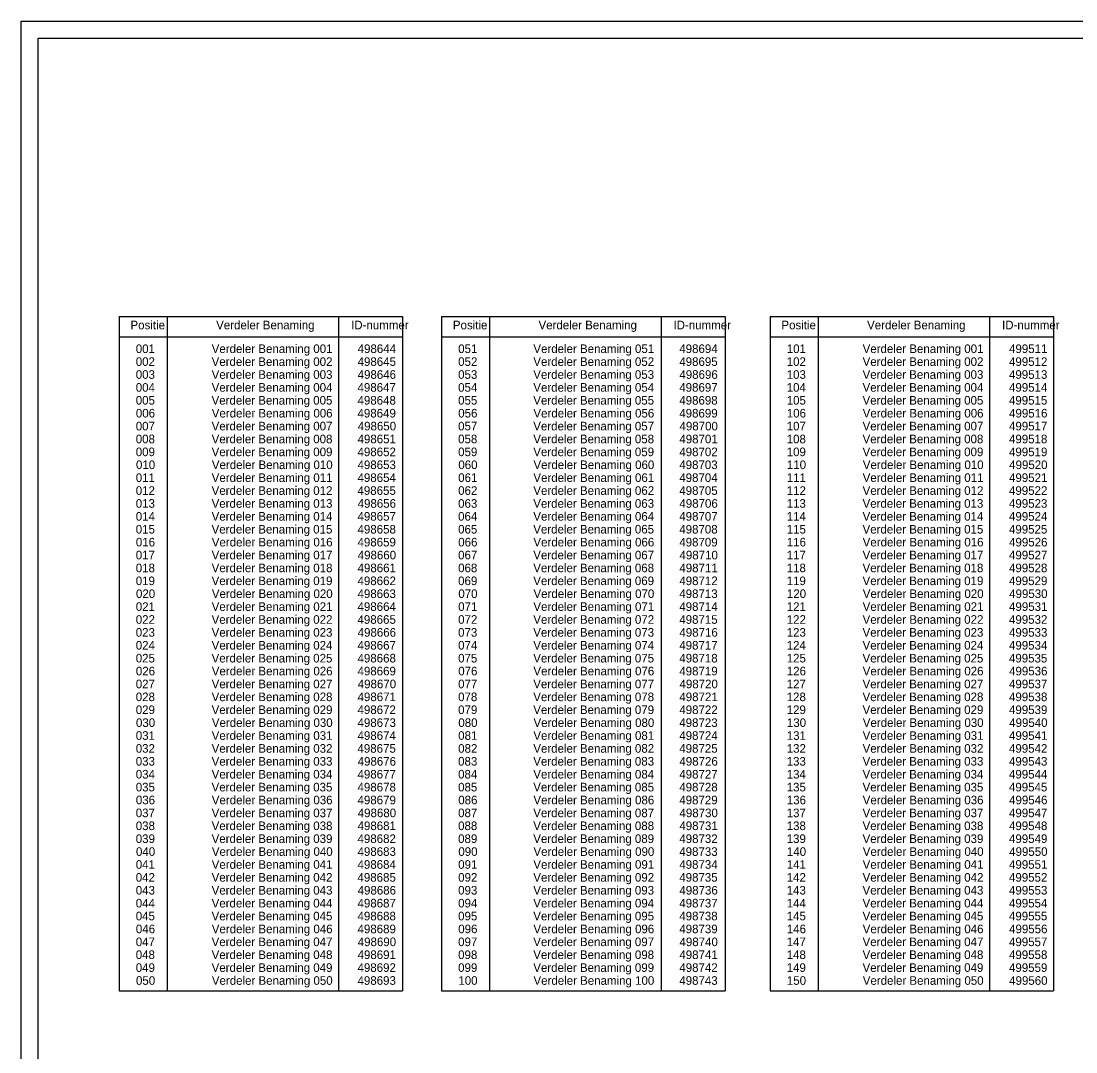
# Model space of a CAD drawing. Extents: x 692.7 to 772, y 1563.6 to 1616.7.
# Drawn here: x 692.73 to 717.26, y 1592.73 to 1616.71 of the extents above; entities that cross this region are included whole.
import ezdxf

# ---------------------------------------------------------------- set-up
doc = ezdxf.new("R2010")
doc.units = 0
doc.layers.add('Default', color=7, linetype='Continuous')
doc.layers.add('Kader', color=7, linetype='Continuous')

msp = doc.modelspace()

# ---------------------------------------------------------------- linework, layer by layer
at = {"layer": 'Default'}
for p, q in [((695.011, 1609.836), (695.011, 1594.145)), ((695.011, 1609.836), (701.604, 1609.836)), ((696.127, 1609.836), (696.127, 1594.145)), ((700.115, 1609.836), (700.115, 1594.145)), ((701.604, 1609.836), (701.604, 1594.145)), ((702.51, 1609.836), (702.51, 1594.145)), ((702.51, 1609.836), (709.103, 1609.836)), ((703.626, 1609.836), (703.626, 1594.145)), ((707.614, 1609.836), (707.614, 1594.145)), ((709.103, 1609.836), (709.103, 1594.145)), ((710.151, 1609.836), (710.151, 1594.145)), ((710.151, 1609.836), (716.745, 1609.836)), ((711.268, 1609.836), (711.268, 1594.145)), ((715.256, 1609.836), (715.256, 1594.145)), ((716.745, 1609.836), (716.745, 1594.145)), ((695.011, 1609.36), (701.604, 1609.36)), ((702.51, 1609.36), (709.103, 1609.36)), ((710.151, 1609.36), (716.745, 1609.36)), ((695.011, 1594.145), (701.604, 1594.145)), ((702.51, 1594.145), (709.103, 1594.145)), ((710.151, 1594.145), (716.745, 1594.145))]:
    msp.add_line(p, q, dxfattribs=at)
at = {"layer": 'Kader'}
for points in [[(692.73, 1616.711), (770.894, 1616.711), (770.894, 1563.581), (692.73, 1563.581)], [(693.124, 1616.316), (770.5, 1616.316), (770.5, 1563.975), (693.124, 1563.975)]]:
    msp.add_lwpolyline(points, close=True, dxfattribs=at)

# ---------------------------------------------------------------- texts
at = {"layer": 'Default'}
for s, p in [('Positie', (695.275, 1609.539)), ('Verdeler Benaming', (697.267, 1609.539)), ('ID-nummer', (700.406, 1609.539)), ('Positie', (702.773, 1609.539)), ('Verdeler Benaming', (704.765, 1609.539)), ('ID-nummer', (707.904, 1609.539)), ('Positie', (710.415, 1609.539)), ('Verdeler Benaming', (712.407, 1609.539)), ('ID-nummer', (715.546, 1609.539)), ('001', (695.398, 1608.987)), ('Verdeler Benaming 001', (697.163, 1608.987)), ('498644', (700.558, 1608.987)), ('051', (702.897, 1608.987)), ('Verdeler Benaming 051', (704.645, 1608.987)), ('498694', (708.039, 1608.987)), ('101', (710.539, 1608.987)), ('Verdeler Benaming 001', (712.304, 1608.987)), ('499511', (715.709, 1608.987)), ('002', (695.397, 1608.687)), ('Verdeler Benaming 002', (697.162, 1608.687)), ('498645', (700.557, 1608.687)), ('052', (702.896, 1608.687)), ('Verdeler Benaming 052', (704.644, 1608.687)), ('498695', (708.039, 1608.687)), ('102', (710.538, 1608.687)), ('Verdeler Benaming 002', (712.303, 1608.687)), ('499512', (715.708, 1608.687)), ('003', (695.397, 1608.387)), ('Verdeler Benaming 003', (697.162, 1608.387)), ('498646', (700.558, 1608.387)), ('053', (702.895, 1608.387)), ('Verdeler Benaming 053', (704.643, 1608.387)), ('498696', (708.042, 1608.387)), ('103', (710.537, 1608.387)), ('Verdeler Benaming 003', (712.302, 1608.387)), ('499513', (715.708, 1608.387)), ('004', (695.397, 1608.087)), ('Verdeler Benaming 004', (697.162, 1608.087)), ('498647', (700.555, 1608.087)), ('054', (702.895, 1608.087)), ('Verdeler Benaming 054', (704.644, 1608.087)), ('498697', (708.039, 1608.087)), ('104', (710.537, 1608.087)), ('Verdeler Benaming 004', (712.302, 1608.087)), ('499514', (715.708, 1608.087)), ('005', (695.397, 1607.787)), ('Verdeler Benaming 005', (697.161, 1607.787)), ('498648', (700.555, 1607.787)), ('055', (702.895, 1607.787)), ('Verdeler Benaming 055', (704.643, 1607.787)), ('498698', (708.039, 1607.787)), ('105', (710.537, 1607.787)), ('Verdeler Benaming 005', (712.302, 1607.787)), ('499515', (715.707, 1607.787)), ('006', (695.4, 1607.487)), ('Verdeler Benaming 006', (697.165, 1607.487)), ('498649', (700.555, 1607.487)), ('056', (702.898, 1607.487)), ('Verdeler Benaming 056', (704.646, 1607.487)), ('498699', (708.039, 1607.487)), ('106', (710.54, 1607.487)), ('Verdeler Benaming 006', (712.305, 1607.487)), ('499516', (715.71, 1607.487)), ('007', (695.397, 1607.187)), ('Verdeler Benaming 007', (697.162, 1607.187)), ('498650', (700.56, 1607.187)), ('057', (702.895, 1607.187)), ('Verdeler Benaming 057', (704.643, 1607.187)), ('498700', (708.044, 1607.187)), ('107', (710.537, 1607.187)), ('Verdeler Benaming 007', (712.302, 1607.187)), ('499517', (715.708, 1607.187)), ('008', (695.397, 1606.887)), ('Verdeler Benaming 008', (697.162, 1606.887)), ('498651', (700.556, 1606.887)), ('058', (702.895, 1606.887)), ('Verdeler Benaming 058', (704.643, 1606.887)), ('498701', (708.041, 1606.887)), ('108', (710.537, 1606.887)), ('Verdeler Benaming 008', (712.302, 1606.887)), ('499518', (715.708, 1606.887)), ('009', (695.397, 1606.587)), ('Verdeler Benaming 009', (697.162, 1606.587)), ('498652', (700.555, 1606.587)), ('059', (702.895, 1606.587)), ('Verdeler Benaming 059', (704.643, 1606.587)), ('498702', (708.04, 1606.587)), ('109', (710.537, 1606.587)), ('Verdeler Benaming 009', (712.302, 1606.587)), ('499519', (715.708, 1606.587)), ('010', (695.402, 1606.287)), ('Verdeler Benaming 010', (697.167, 1606.287)), ('498653', (700.555, 1606.287)), ('060', (702.9, 1606.287)), ('Verdeler Benaming 060', (704.648, 1606.287)), ('498703', (708.039, 1606.287)), ('110', (710.542, 1606.287)), ('Verdeler Benaming 010', (712.307, 1606.287)), ('499520', (715.712, 1606.287)), ('011', (695.398, 1605.987)), ('Verdeler Benaming 011', (697.163, 1605.987)), ('498654', (700.555, 1605.987)), ('061', (702.897, 1605.987)), ('Verdeler Benaming 061', (704.645, 1605.987)), ('498704', (708.039, 1605.987)), ('111', (710.539, 1605.987)), ('Verdeler Benaming 011', (712.304, 1605.987)), ('499521', (715.709, 1605.987)), ('012', (695.397, 1605.687)), ('Verdeler Benaming 012', (697.162, 1605.687)), ('498655', (700.554, 1605.687)), ('062', (702.896, 1605.687)), ('Verdeler Benaming 062', (704.644, 1605.687)), ('498705', (708.039, 1605.687)), ('112', (710.538, 1605.687)), ('Verdeler Benaming 012', (712.303, 1605.687)), ('499522', (715.708, 1605.687)), ('013', (695.397, 1605.387)), ('Verdeler Benaming 013', (697.162, 1605.387)), ('498656', (700.558, 1605.387)), ('063', (702.895, 1605.387)), ('Verdeler Benaming 063', (704.643, 1605.387)), ('498706', (708.042, 1605.387)), ('113', (710.537, 1605.387)), ('Verdeler Benaming 013', (712.302, 1605.387)), ('499523', (715.708, 1605.387)), ('014', (695.397, 1605.087)), ('Verdeler Benaming 014', (697.162, 1605.087)), ('498657', (700.555, 1605.087)), ('064', (702.895, 1605.087)), ('Verdeler Benaming 064', (704.644, 1605.087)), ('498707', (708.039, 1605.087)), ('114', (710.537, 1605.087)), ('Verdeler Benaming 014', (712.302, 1605.087)), ('499524', (715.708, 1605.087)), ('015', (695.397, 1604.787)), ('Verdeler Benaming 015', (697.161, 1604.787)), ('498658', (700.555, 1604.787)), ('065', (702.895, 1604.787)), ('Verdeler Benaming 065', (704.643, 1604.787)), ('498708', (708.039, 1604.787)), ('115', (710.537, 1604.787)), ('Verdeler Benaming 015', (712.302, 1604.787)), ('499525', (715.707, 1604.787)), ('016', (695.4, 1604.487)), ('Verdeler Benaming 016', (697.165, 1604.487)), ('498659', (700.555, 1604.487)), ('066', (702.898, 1604.487)), ('Verdeler Benaming 066', (704.646, 1604.487)), ('498709', (708.039, 1604.487)), ('116', (710.54, 1604.487)), ('Verdeler Benaming 016', (712.305, 1604.487)), ('499526', (715.71, 1604.487)), ('017', (695.397, 1604.187)), ('Verdeler Benaming 017', (697.162, 1604.187)), ('498660', (700.56, 1604.187)), ('067', (702.895, 1604.187)), ('Verdeler Benaming 067', (704.643, 1604.187)), ('498710', (708.044, 1604.187)), ('117', (710.537, 1604.187)), ('Verdeler Benaming 017', (712.302, 1604.187)), ('499527', (715.708, 1604.187)), ('018', (695.397, 1603.887)), ('Verdeler Benaming 018', (697.162, 1603.887)), ('498661', (700.556, 1603.887)), ('068', (702.895, 1603.887)), ('Verdeler Benaming 068', (704.643, 1603.887)), ('498711', (708.041, 1603.887)), ('118', (710.537, 1603.887)), ('Verdeler Benaming 018', (712.302, 1603.887)), ('499528', (715.708, 1603.887)), ('019', (695.397, 1603.587)), ('Verdeler Benaming 019', (697.162, 1603.587)), ('498662', (700.555, 1603.587)), ('069', (702.895, 1603.587)), ('Verdeler Benaming 069', (704.643, 1603.587)), ('498712', (708.04, 1603.587)), ('119', (710.537, 1603.587)), ('Verdeler Benaming 019', (712.302, 1603.587)), ('499529', (715.708, 1603.587)), ('020', (695.402, 1603.287)), ('Verdeler Benaming 020', (697.167, 1603.287)), ('498663', (700.555, 1603.287)), ('070', (702.9, 1603.287)), ('Verdeler Benaming 070', (704.648, 1603.287)), ('498713', (708.039, 1603.287)), ('120', (710.542, 1603.287)), ('Verdeler Benaming 020', (712.307, 1603.287)), ('499530', (715.712, 1603.287)), ('021', (695.398, 1602.987)), ('Verdeler Benaming 021', (697.163, 1602.987)), ('498664', (700.555, 1602.987)), ('071', (702.897, 1602.987)), ('Verdeler Benaming 071', (704.645, 1602.987)), ('498714', (708.039, 1602.987)), ('121', (710.539, 1602.987)), ('Verdeler Benaming 021', (712.304, 1602.987)), ('499531', (715.709, 1602.987)), ('022', (695.397, 1602.687)), ('Verdeler Benaming 022', (697.162, 1602.687)), ('498665', (700.554, 1602.687)), ('072', (702.896, 1602.687)), ('Verdeler Benaming 072', (704.644, 1602.687)), ('498715', (708.039, 1602.687)), ('122', (710.538, 1602.687)), ('Verdeler Benaming 022', (712.303, 1602.687)), ('499532', (715.708, 1602.687)), ('023', (695.397, 1602.387)), ('Verdeler Benaming 023', (697.162, 1602.387)), ('498666', (700.558, 1602.387)), ('073', (702.895, 1602.387)), ('Verdeler Benaming 073', (704.643, 1602.387)), ('498716', (708.042, 1602.387)), ('123', (710.537, 1602.387)), ('Verdeler Benaming 023', (712.302, 1602.387)), ('499533', (715.708, 1602.387)), ('024', (695.397, 1602.087)), ('Verdeler Benaming 024', (697.162, 1602.087)), ('498667', (700.555, 1602.087)), ('074', (702.895, 1602.087)), ('Verdeler Benaming 074', (704.644, 1602.087)), ('498717', (708.039, 1602.087)), ('124', (710.537, 1602.087)), ('Verdeler Benaming 024', (712.302, 1602.087)), ('499534', (715.708, 1602.087)), ('025', (695.397, 1601.787)), ('Verdeler Benaming 025', (697.161, 1601.787)), ('498668', (700.555, 1601.787)), ('075', (702.895, 1601.787)), ('Verdeler Benaming 075', (704.643, 1601.787)), ('498718', (708.039, 1601.787)), ('125', (710.537, 1601.787)), ('Verdeler Benaming 025', (712.302, 1601.787)), ('499535', (715.707, 1601.787)), ('026', (695.4, 1601.487)), ('Verdeler Benaming 026', (697.165, 1601.487)), ('498669', (700.555, 1601.487)), ('076', (702.898, 1601.487)), ('Verdeler Benaming 076', (704.646, 1601.487)), ('498719', (708.039, 1601.487)), ('126', (710.54, 1601.487)), ('Verdeler Benaming 026', (712.305, 1601.487)), ('499536', (715.71, 1601.487)), ('027', (695.397, 1601.187)), ('Verdeler Benaming 027', (697.162, 1601.187)), ('498670', (700.56, 1601.187)), ('077', (702.895, 1601.187)), ('Verdeler Benaming 077', (704.643, 1601.187)), ('498720', (708.044, 1601.187)), ('127', (710.537, 1601.187)), ('Verdeler Benaming 027', (712.302, 1601.187)), ('499537', (715.708, 1601.187)), ('Verdeler Benaming 028', (697.162, 1600.887)), ('Verdeler Benaming 078', (704.643, 1600.887)), ('Verdeler Benaming 028', (712.302, 1600.887)), ('028', (695.397, 1600.887)), ('498671', (700.556, 1600.887)), ('078', (702.895, 1600.887)), ('498721', (708.041, 1600.887)), ('128', (710.537, 1600.887)), ('499538', (715.708, 1600.887)), ('029', (695.397, 1600.587)), ('Verdeler Benaming 029', (697.162, 1600.587)), ('498672', (700.555, 1600.587)), ('079', (702.895, 1600.587)), ('Verdeler Benaming 079', (704.643, 1600.587)), ('498722', (708.04, 1600.587)), ('129', (710.537, 1600.587)), ('Verdeler Benaming 029', (712.302, 1600.587)), ('499539', (715.708, 1600.587)), ('030', (695.402, 1600.287)), ('Verdeler Benaming 030', (697.167, 1600.287)), ('498673', (700.555, 1600.287)), ('080', (702.9, 1600.287)), ('Verdeler Benaming 080', (704.648, 1600.287)), ('498723', (708.039, 1600.287)), ('130', (710.542, 1600.287)), ('Verdeler Benaming 030', (712.307, 1600.287)), ('499540', (715.712, 1600.287)), ('031', (695.398, 1599.987)), ('Verdeler Benaming 031', (697.163, 1599.987)), ('498674', (700.555, 1599.987)), ('081', (702.897, 1599.987)), ('Verdeler Benaming 081', (704.645, 1599.987)), ('498724', (708.039, 1599.987)), ('131', (710.539, 1599.987)), ('Verdeler Benaming 031', (712.304, 1599.987)), ('499541', (715.709, 1599.987)), ('032', (695.397, 1599.687)), ('Verdeler Benaming 032', (697.162, 1599.687)), ('498675', (700.554, 1599.687)), ('082', (702.896, 1599.687)), ('Verdeler Benaming 082', (704.644, 1599.687)), ('498725', (708.039, 1599.687)), ('132', (710.538, 1599.687)), ('Verdeler Benaming 032', (712.303, 1599.687)), ('499542', (715.708, 1599.687)), ('033', (695.397, 1599.387)), ('Verdeler Benaming 033', (697.162, 1599.387)), ('498676', (700.558, 1599.387)), ('083', (702.895, 1599.387)), ('Verdeler Benaming 083', (704.643, 1599.387)), ('498726', (708.042, 1599.387)), ('133', (710.537, 1599.387)), ('Verdeler Benaming 033', (712.302, 1599.387)), ('499543', (715.708, 1599.387)), ('034', (695.397, 1599.087)), ('Verdeler Benaming 034', (697.162, 1599.087)), ('498677', (700.555, 1599.087)), ('084', (702.895, 1599.087)), ('Verdeler Benaming 084', (704.644, 1599.087)), ('498727', (708.039, 1599.087)), ('134', (710.537, 1599.087)), ('Verdeler Benaming 034', (712.302, 1599.087)), ('499544', (715.708, 1599.087)), ('035', (695.397, 1598.787)), ('Verdeler Benaming 035', (697.161, 1598.787)), ('498678', (700.555, 1598.787)), ('085', (702.895, 1598.787)), ('Verdeler Benaming 085', (704.643, 1598.787)), ('498728', (708.039, 1598.787)), ('135', (710.537, 1598.787)), ('Verdeler Benaming 035', (712.302, 1598.787)), ('499545', (715.707, 1598.787)), ('036', (695.4, 1598.487)), ('Verdeler Benaming 036', (697.165, 1598.487)), ('498679', (700.555, 1598.487)), ('086', (702.898, 1598.487)), ('Verdeler Benaming 086', (704.646, 1598.487)), ('498729', (708.039, 1598.487)), ('136', (710.54, 1598.487)), ('Verdeler Benaming 036', (712.305, 1598.487)), ('499546', (715.71, 1598.487)), ('Verdeler Benaming 037', (697.162, 1598.187)), ('Verdeler Benaming 087', (704.643, 1598.187)), ('Verdeler Benaming 037', (712.302, 1598.187)), ('037', (695.397, 1598.187)), ('498680', (700.56, 1598.187)), ('087', (702.895, 1598.187)), ('498730', (708.044, 1598.187)), ('137', (710.537, 1598.187)), ('499547', (715.708, 1598.187)), ('038', (695.397, 1597.887)), ('Verdeler Benaming 038', (697.162, 1597.887)), ('498681', (700.556, 1597.887)), ('088', (702.895, 1597.887)), ('Verdeler Benaming 088', (704.643, 1597.887)), ('498731', (708.041, 1597.887)), ('138', (710.537, 1597.887)), ('Verdeler Benaming 038', (712.302, 1597.887)), ('499548', (715.708, 1597.887)), ('039', (695.397, 1597.587)), ('Verdeler Benaming 039', (697.162, 1597.587)), ('498682', (700.555, 1597.587)), ('089', (702.895, 1597.587)), ('Verdeler Benaming 089', (704.643, 1597.587)), ('498732', (708.04, 1597.587)), ('139', (710.537, 1597.587)), ('Verdeler Benaming 039', (712.302, 1597.587)), ('499549', (715.708, 1597.587)), ('040', (695.402, 1597.287)), ('Verdeler Benaming 040', (697.167, 1597.287)), ('498683', (700.555, 1597.287)), ('090', (702.9, 1597.287)), ('Verdeler Benaming 090', (704.648, 1597.287)), ('498733', (708.039, 1597.287)), ('140', (710.542, 1597.287)), ('Verdeler Benaming 040', (712.307, 1597.287)), ('499550', (715.712, 1597.287)), ('041', (695.398, 1596.987)), ('Verdeler Benaming 041', (697.163, 1596.987)), ('498684', (700.555, 1596.987)), ('091', (702.897, 1596.987)), ('Verdeler Benaming 091', (704.645, 1596.987)), ('498734', (708.039, 1596.987)), ('141', (710.539, 1596.987)), ('Verdeler Benaming 041', (712.304, 1596.987)), ('499551', (715.709, 1596.987)), ('042', (695.397, 1596.687)), ('Verdeler Benaming 042', (697.162, 1596.687)), ('498685', (700.554, 1596.687)), ('092', (702.896, 1596.687)), ('Verdeler Benaming 092', (704.644, 1596.687)), ('498735', (708.039, 1596.687)), ('142', (710.538, 1596.687)), ('Verdeler Benaming 042', (712.303, 1596.687)), ('499552', (715.708, 1596.687)), ('043', (695.397, 1596.387)), ('Verdeler Benaming 043', (697.162, 1596.387)), ('498686', (700.558, 1596.387)), ('093', (702.895, 1596.387)), ('Verdeler Benaming 093', (704.643, 1596.387)), ('498736', (708.042, 1596.387)), ('143', (710.537, 1596.387)), ('Verdeler Benaming 043', (712.302, 1596.387)), ('499553', (715.708, 1596.387)), ('044', (695.397, 1596.087)), ('Verdeler Benaming 044', (697.162, 1596.087)), ('498687', (700.555, 1596.087)), ('094', (702.895, 1596.087)), ('Verdeler Benaming 094', (704.644, 1596.087)), ('498737', (708.039, 1596.087)), ('144', (710.537, 1596.087)), ('Verdeler Benaming 044', (712.302, 1596.087)), ('499554', (715.708, 1596.087)), ('045', (695.397, 1595.787)), ('Verdeler Benaming 045', (697.161, 1595.787)), ('498688', (700.555, 1595.787)), ('095', (702.895, 1595.787)), ('Verdeler Benaming 095', (704.643, 1595.787)), ('498738', (708.039, 1595.787)), ('145', (710.537, 1595.787)), ('Verdeler Benaming 045', (712.302, 1595.787)), ('499555', (715.707, 1595.787)), ('Verdeler Benaming 046', (697.165, 1595.487)), ('Verdeler Benaming 096', (704.646, 1595.487)), ('Verdeler Benaming 046', (712.305, 1595.487)), ('046', (695.4, 1595.487)), ('498689', (700.555, 1595.487)), ('096', (702.898, 1595.487)), ('498739', (708.039, 1595.487)), ('146', (710.54, 1595.487)), ('499556', (715.71, 1595.487)), ('047', (695.397, 1595.187)), ('Verdeler Benaming 047', (697.162, 1595.187)), ('498690', (700.56, 1595.187)), ('097', (702.895, 1595.187)), ('Verdeler Benaming 097', (704.643, 1595.187)), ('498740', (708.044, 1595.187)), ('147', (710.537, 1595.187)), ('Verdeler Benaming 047', (712.302, 1595.187)), ('499557', (715.708, 1595.187)), ('048', (695.397, 1594.887)), ('Verdeler Benaming 048', (697.162, 1594.887)), ('498691', (700.556, 1594.887)), ('098', (702.895, 1594.887)), ('Verdeler Benaming 098', (704.643, 1594.887)), ('498741', (708.041, 1594.887)), ('148', (710.537, 1594.887)), ('Verdeler Benaming 048', (712.302, 1594.887)), ('499558', (715.708, 1594.887)), ('049', (695.397, 1594.587)), ('Verdeler Benaming 049', (697.162, 1594.587)), ('498692', (700.555, 1594.587)), ('099', (702.895, 1594.587)), ('Verdeler Benaming 099', (704.643, 1594.587)), ('498742', (708.04, 1594.587)), ('149', (710.537, 1594.587)), ('Verdeler Benaming 049', (712.302, 1594.587)), ('499559', (715.708, 1594.587)), ('050', (695.402, 1594.287)), ('Verdeler Benaming 050', (697.167, 1594.287)), ('498693', (700.555, 1594.287)), ('100', (702.9, 1594.287)), ('Verdeler Benaming 100', (704.648, 1594.287)), ('498743', (708.039, 1594.287)), ('150', (710.542, 1594.287)), ('Verdeler Benaming 050', (712.307, 1594.287)), ('499560', (715.712, 1594.287))]:
    msp.add_text(s, height=0.2, dxfattribs=at).set_placement(p)

doc.saveas('drawing.dxf')
